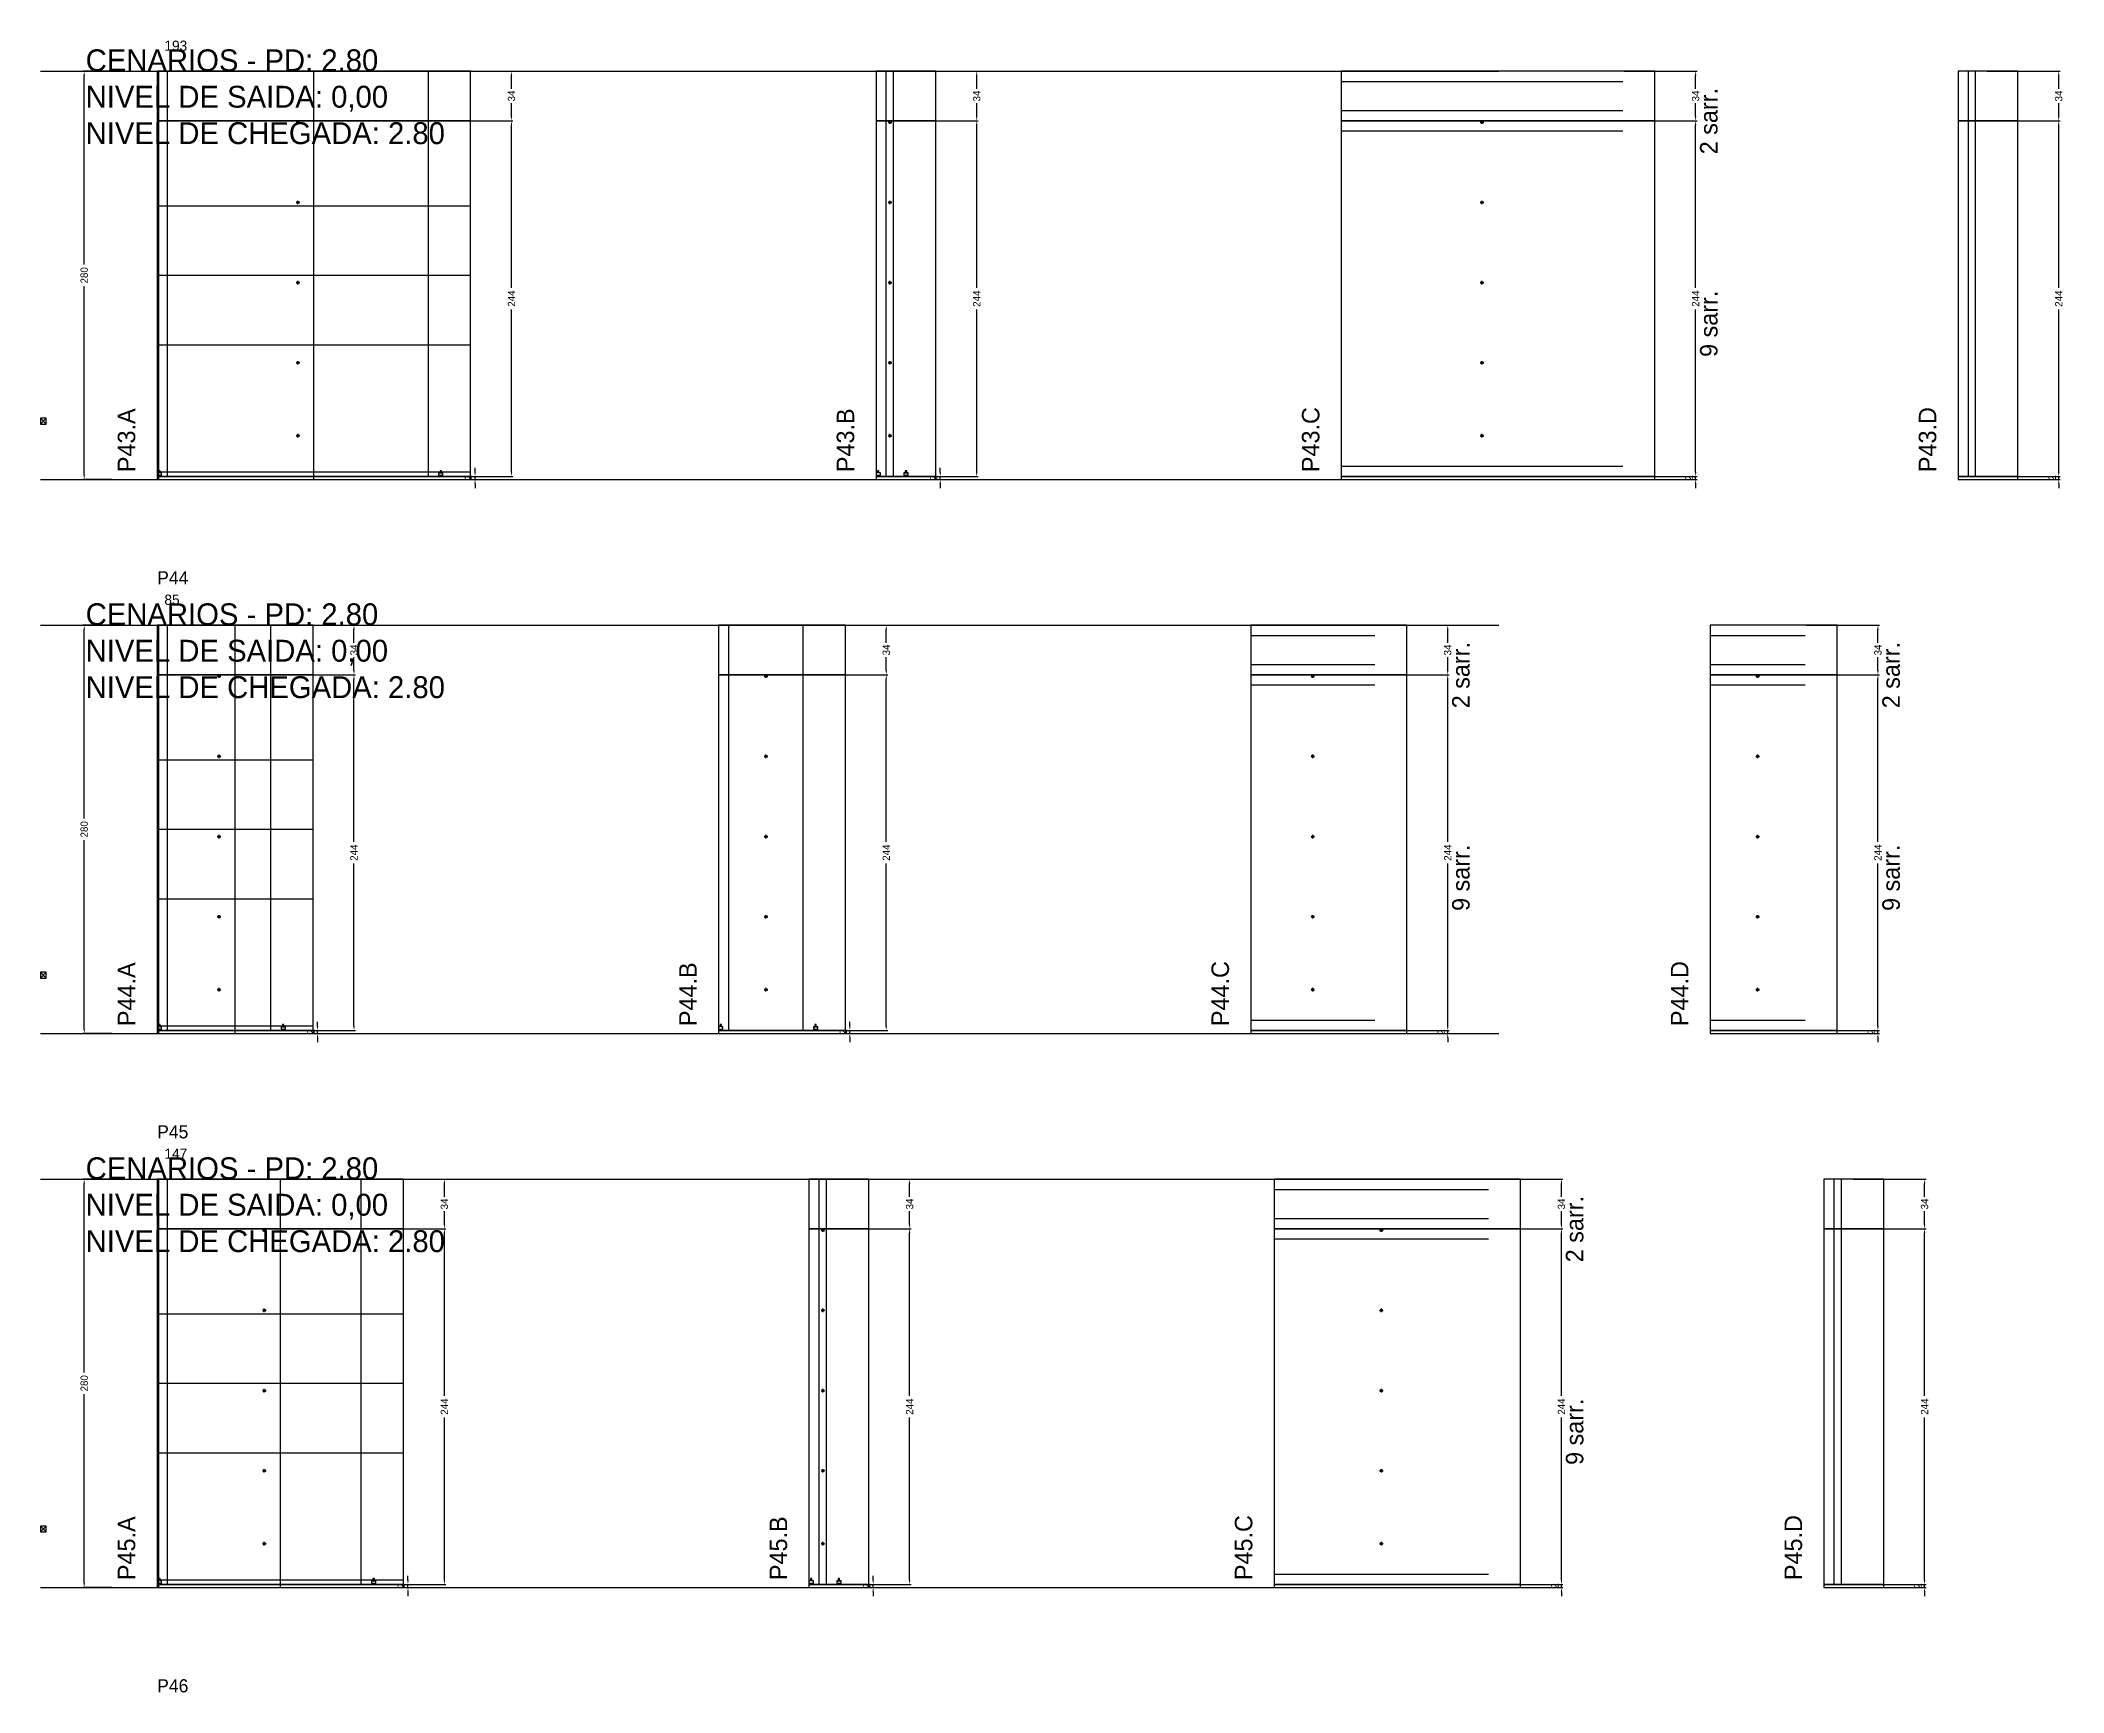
# Model space of a CAD drawing. Header units: centimetres. Extents: x -8500 to 4118, y -39526 to 295.
# Drawn here: x -7000 to -5613, y -17172 to -16039 of the extents above; entities that cross this region are included whole.
import ezdxf

# ---------------------------------------------------------------- set-up
doc = ezdxf.new("R2010")
doc.units = ezdxf.units.CM
doc.linetypes.add('DASHED', pattern=[2, -2])
for name, color, linetype in [('CHAPA', 140, 'Continuous'), ('COTA', 241, 'Continuous'), ('COTAS FURACAO', 16, 'Continuous'), ('Madeira', 30, 'Continuous'), ('MEIO_PONT', 160, 'Continuous'), ('NOMENCLATURA', 7, 'Continuous'), ('Nível', 160, 'Continuous'), ('Painéis', 200, 'Continuous'), ('Perfil Metálico', 150, 'Continuous'), ('SARR_2.2x7', 40, 'Continuous'), ('SARRAFO DE PRESSAO', 200, 'Continuous'), ('texto', 7, 'Continuous'), ('TEXTO_GERAL', 7, 'Continuous')]:
    doc.layers.add(name, color=color, linetype=linetype)
doc.dimstyles.new('PAINEL-NOVA', dxfattribs={"dimtxt": 5, "dimasz": 3, "dimexe": 1, "dimexo": 1, "dimgap": 1, "dimtad": 1, "dimcen": 2.5, "dimazin": 3, "dimtfac": 1, "dimtmove": 0, "dimatfit": 3})

# ---------------------------------------------------------------- blocks, each defined once
blk = doc.blocks.new('_CLOSEDFILLED')
at = {"color": 0, "linetype": 'BYBLOCK'}
blk.add_solid([(-1, 0.16), (0, 0), (-1, -0.16)], dxfattribs=at)
blk = doc.blocks.new('*D1093')
for p, q in [((-6951, -16060), (-6971, -16060)), ((-6970, -16192.5), (-6970, -16063)), ((-6970, -16337), (-6970, -16207.5)), ((-6951, -16340), (-6971, -16340))]:
    blk.add_line(p, q)
at = {"layer": 'Defpoints'}
for p in [(-6950, -16060), (-6970, -16340), (-6950, -16340)]:
    blk.add_point(p, dxfattribs=at)
at = {"layer": 'COTA', "xscale": 3, "yscale": 3}
for p, rotation in [((-6970, -16060), 90), ((-6970, -16340), 270)]:
    blk.add_blockref('_CLOSEDFILLED', p, dxfattribs=dict(at, rotation=rotation))
at = {"layer": 'COTA', "insert": (-6970, -16200), "char_height": 5, "attachment_point": 5, "rotation": 90}
blk.add_mtext('280', dxfattribs=at)
blk = doc.blocks.new('MULDURA')
at = {"layer": 'Paineis'}
for p, q in [((0, 0), (4, 4)), ((4, 0), (0, 4))]:
    blk.add_line(p, q, dxfattribs=at)
blk.add_lwpolyline([(0, 0), (4, 0), (4, 4), (0, 4)], close=True, dxfattribs=at)
blk = doc.blocks.new('*D1095')
for p, q in [((-6726, -16094), (-6676, -16094)), ((-6677, -16208.5), (-6677, -16097)), ((-6677, -16335), (-6677, -16223.5)), ((-6726, -16338), (-6676, -16338))]:
    blk.add_line(p, q)
at = {"layer": 'Defpoints'}
for p in [(-6727, -16094), (-6727, -16338), (-6677, -16338)]:
    blk.add_point(p, dxfattribs=at)
at = {"layer": 'COTA', "xscale": 3, "yscale": 3}
for p, rotation in [((-6677, -16094), 90), ((-6677, -16338), 270)]:
    blk.add_blockref('_CLOSEDFILLED', p, dxfattribs=dict(at, rotation=rotation))
at = {"layer": 'COTA', "insert": (-6677, -16216), "char_height": 5, "attachment_point": 5, "rotation": 90}
blk.add_mtext('244', dxfattribs=at)
blk = doc.blocks.new('*D1096')
for p, q in [((-6726, -16060), (-6676, -16060)), ((-6677, -16072), (-6677, -16063)), ((-6677, -16091), (-6677, -16082)), ((-6726, -16094), (-6676, -16094))]:
    blk.add_line(p, q)
at = {"layer": 'Defpoints'}
for p in [(-6727, -16060), (-6727, -16094), (-6677, -16094)]:
    blk.add_point(p, dxfattribs=at)
at = {"layer": 'COTA', "xscale": 3, "yscale": 3}
for p, rotation in [((-6677, -16060), 90), ((-6677, -16094), 270)]:
    blk.add_blockref('_CLOSEDFILLED', p, dxfattribs=dict(at, rotation=rotation))
at = {"layer": 'COTA', "insert": (-6677, -16077), "char_height": 5, "attachment_point": 5, "rotation": 90}
blk.add_mtext('34', dxfattribs=at)
blk = doc.blocks.new('SLIPTEE')
at = {"layer": 'Paineis'}
blk.add_lwpolyline([(0, 0), (3, 0), (3, 1.5), (2, 1.5), (2, 3), (1, 3), (1, 1.5), (0, 1.5)], close=True, dxfattribs=at)
blk = doc.blocks.new('SLIPTDD')
at = {"layer": 'Paineis'}
blk.add_line((0, 1.5), (3, 1.5), dxfattribs=at)
blk.add_lwpolyline([(0, 0), (3, 0), (3, 1.5), (2, 1.5), (2, 3), (1, 3), (1, 1.5), (0, 1.5)], close=True, dxfattribs=at)
blk = doc.blocks.new('furacao')
at = {"layer": 'COTAS FURACAO'}
for p, q in [((-1.2, 0), (1.2, 0)), ((0, -1.2), (0, 1.2))]:
    blk.add_line(p, q, dxfattribs=at)
blk.add_circle((0, 0), 0.8, dxfattribs=at)
blk = doc.blocks.new('*D1098')
for p, q in [((-6407, -16094), (-6357, -16094)), ((-6358, -16208.5), (-6358, -16097)), ((-6358, -16335), (-6358, -16223.5)), ((-6407, -16338), (-6357, -16338))]:
    blk.add_line(p, q)
at = {"layer": 'Defpoints'}
for p in [(-6408, -16094), (-6408, -16338), (-6358, -16338)]:
    blk.add_point(p, dxfattribs=at)
at = {"layer": 'COTA', "xscale": 3, "yscale": 3}
for p, rotation in [((-6358, -16094), 90), ((-6358, -16338), 270)]:
    blk.add_blockref('_CLOSEDFILLED', p, dxfattribs=dict(at, rotation=rotation))
at = {"layer": 'COTA', "insert": (-6358, -16216), "char_height": 5, "attachment_point": 5, "rotation": 90}
blk.add_mtext('244', dxfattribs=at)
blk = doc.blocks.new('*D1099')
for p, q in [((-6407, -16060), (-6357, -16060)), ((-6358, -16072), (-6358, -16063)), ((-6358, -16091), (-6358, -16082)), ((-6407, -16094), (-6357, -16094))]:
    blk.add_line(p, q)
at = {"layer": 'Defpoints'}
for p in [(-6408, -16060), (-6408, -16094), (-6358, -16094)]:
    blk.add_point(p, dxfattribs=at)
at = {"layer": 'COTA', "xscale": 3, "yscale": 3}
for p, rotation in [((-6358, -16060), 90), ((-6358, -16094), 270)]:
    blk.add_blockref('_CLOSEDFILLED', p, dxfattribs=dict(at, rotation=rotation))
at = {"layer": 'COTA', "insert": (-6358, -16077), "char_height": 5, "attachment_point": 5, "rotation": 90}
blk.add_mtext('34', dxfattribs=at)
blk = doc.blocks.new('*D1101')
for p, q in [((-5914, -16094), (-5864, -16094)), ((-5865, -16208.5), (-5865, -16097)), ((-5865, -16335), (-5865, -16223.5)), ((-5914, -16338), (-5864, -16338))]:
    blk.add_line(p, q)
at = {"layer": 'Defpoints'}
for p in [(-5915, -16094), (-5915, -16338), (-5865, -16338)]:
    blk.add_point(p, dxfattribs=at)
at = {"layer": 'COTA', "xscale": 3, "yscale": 3}
for p, rotation in [((-5865, -16094), 90), ((-5865, -16338), 270)]:
    blk.add_blockref('_CLOSEDFILLED', p, dxfattribs=dict(at, rotation=rotation))
at = {"layer": 'COTA', "insert": (-5865, -16216), "char_height": 5, "attachment_point": 5, "rotation": 90}
blk.add_mtext('244', dxfattribs=at)
blk = doc.blocks.new('*D1102')
for p, q in [((-5914, -16060), (-5864, -16060)), ((-5865, -16072), (-5865, -16063)), ((-5865, -16091), (-5865, -16082)), ((-5914, -16094), (-5864, -16094))]:
    blk.add_line(p, q)
at = {"layer": 'Defpoints'}
for p in [(-5915, -16060), (-5915, -16094), (-5865, -16094)]:
    blk.add_point(p, dxfattribs=at)
at = {"layer": 'COTA', "xscale": 3, "yscale": 3}
for p, rotation in [((-5865, -16060), 90), ((-5865, -16094), 270)]:
    blk.add_blockref('_CLOSEDFILLED', p, dxfattribs=dict(at, rotation=rotation))
at = {"layer": 'COTA', "insert": (-5865, -16077), "char_height": 5, "attachment_point": 5, "rotation": 90}
blk.add_mtext('34', dxfattribs=at)
blk = doc.blocks.new('*D1104')
for p, q in [((-5665, -16094), (-5615, -16094)), ((-5616, -16208.5), (-5616, -16097)), ((-5616, -16335), (-5616, -16223.5)), ((-5665, -16338), (-5615, -16338))]:
    blk.add_line(p, q)
at = {"layer": 'Defpoints'}
for p in [(-5666, -16094), (-5666, -16338), (-5616, -16338)]:
    blk.add_point(p, dxfattribs=at)
at = {"layer": 'COTA', "xscale": 3, "yscale": 3}
for p, rotation in [((-5616, -16094), 90), ((-5616, -16338), 270)]:
    blk.add_blockref('_CLOSEDFILLED', p, dxfattribs=dict(at, rotation=rotation))
at = {"layer": 'COTA', "insert": (-5616, -16216), "char_height": 5, "attachment_point": 5, "rotation": 90}
blk.add_mtext('244', dxfattribs=at)
blk = doc.blocks.new('*D1105')
for p, q in [((-5665, -16060), (-5615, -16060)), ((-5616, -16072), (-5616, -16063)), ((-5616, -16091), (-5616, -16082)), ((-5665, -16094), (-5615, -16094))]:
    blk.add_line(p, q)
at = {"layer": 'Defpoints'}
for p in [(-5666, -16060), (-5666, -16094), (-5616, -16094)]:
    blk.add_point(p, dxfattribs=at)
at = {"layer": 'COTA', "xscale": 3, "yscale": 3}
for p, rotation in [((-5616, -16060), 90), ((-5616, -16094), 270)]:
    blk.add_blockref('_CLOSEDFILLED', p, dxfattribs=dict(at, rotation=rotation))
at = {"layer": 'COTA', "insert": (-5616, -16077), "char_height": 5, "attachment_point": 5, "rotation": 90}
blk.add_mtext('34', dxfattribs=at)
blk = doc.blocks.new('*D1119')
for p, q in [((-6951, -16440), (-6971, -16440)), ((-6970, -16572.5), (-6970, -16443)), ((-6970, -16717), (-6970, -16587.5)), ((-6951, -16720), (-6971, -16720))]:
    blk.add_line(p, q)
at = {"layer": 'Defpoints'}
for p in [(-6950, -16440), (-6970, -16720), (-6950, -16720)]:
    blk.add_point(p, dxfattribs=at)
at = {"layer": 'COTA', "xscale": 3, "yscale": 3}
for p, rotation in [((-6970, -16440), 90), ((-6970, -16720), 270)]:
    blk.add_blockref('_CLOSEDFILLED', p, dxfattribs=dict(at, rotation=rotation))
at = {"layer": 'COTA', "insert": (-6970, -16580), "char_height": 5, "attachment_point": 5, "rotation": 90}
blk.add_mtext('280', dxfattribs=at)
blk = doc.blocks.new('*D1121')
for p, q in [((-6834, -16474), (-6784, -16474)), ((-6785, -16588.5), (-6785, -16477)), ((-6785, -16715), (-6785, -16603.5)), ((-6834, -16718), (-6784, -16718))]:
    blk.add_line(p, q)
at = {"layer": 'Defpoints'}
for p in [(-6835, -16474), (-6835, -16718), (-6785, -16718)]:
    blk.add_point(p, dxfattribs=at)
at = {"layer": 'COTA', "xscale": 3, "yscale": 3}
for p, rotation in [((-6785, -16474), 90), ((-6785, -16718), 270)]:
    blk.add_blockref('_CLOSEDFILLED', p, dxfattribs=dict(at, rotation=rotation))
at = {"layer": 'COTA', "insert": (-6785, -16596), "char_height": 5, "attachment_point": 5, "rotation": 90}
blk.add_mtext('244', dxfattribs=at)
blk = doc.blocks.new('*D1122')
for p, q in [((-6834, -16440), (-6784, -16440)), ((-6785, -16452), (-6785, -16443)), ((-6785, -16471), (-6785, -16462)), ((-6834, -16474), (-6784, -16474))]:
    blk.add_line(p, q)
at = {"layer": 'Defpoints'}
for p in [(-6835, -16440), (-6835, -16474), (-6785, -16474)]:
    blk.add_point(p, dxfattribs=at)
at = {"layer": 'COTA', "xscale": 3, "yscale": 3}
for p, rotation in [((-6785, -16440), 90), ((-6785, -16474), 270)]:
    blk.add_blockref('_CLOSEDFILLED', p, dxfattribs=dict(at, rotation=rotation))
at = {"layer": 'COTA', "insert": (-6785, -16457), "char_height": 5, "attachment_point": 5, "rotation": 90}
blk.add_mtext('34', dxfattribs=at)
blk = doc.blocks.new('*D1124')
for p, q in [((-6469, -16474), (-6419, -16474)), ((-6420, -16588.5), (-6420, -16477)), ((-6420, -16715), (-6420, -16603.5)), ((-6469, -16718), (-6419, -16718))]:
    blk.add_line(p, q)
at = {"layer": 'Defpoints'}
for p in [(-6470, -16474), (-6470, -16718), (-6420, -16718)]:
    blk.add_point(p, dxfattribs=at)
at = {"layer": 'COTA', "xscale": 3, "yscale": 3}
for p, rotation in [((-6420, -16474), 90), ((-6420, -16718), 270)]:
    blk.add_blockref('_CLOSEDFILLED', p, dxfattribs=dict(at, rotation=rotation))
at = {"layer": 'COTA', "insert": (-6420, -16596), "char_height": 5, "attachment_point": 5, "rotation": 90}
blk.add_mtext('244', dxfattribs=at)
blk = doc.blocks.new('*D1125')
for p, q in [((-6469, -16440), (-6419, -16440)), ((-6420, -16452), (-6420, -16443)), ((-6420, -16471), (-6420, -16462)), ((-6469, -16474), (-6419, -16474))]:
    blk.add_line(p, q)
at = {"layer": 'Defpoints'}
for p in [(-6470, -16440), (-6470, -16474), (-6420, -16474)]:
    blk.add_point(p, dxfattribs=at)
at = {"layer": 'COTA', "xscale": 3, "yscale": 3}
for p, rotation in [((-6420, -16440), 90), ((-6420, -16474), 270)]:
    blk.add_blockref('_CLOSEDFILLED', p, dxfattribs=dict(at, rotation=rotation))
at = {"layer": 'COTA', "insert": (-6420, -16457), "char_height": 5, "attachment_point": 5, "rotation": 90}
blk.add_mtext('34', dxfattribs=at)
blk = doc.blocks.new('*D1127')
for p, q in [((-6084, -16474), (-6034, -16474)), ((-6035, -16588.5), (-6035, -16477)), ((-6035, -16715), (-6035, -16603.5)), ((-6084, -16718), (-6034, -16718))]:
    blk.add_line(p, q)
at = {"layer": 'Defpoints'}
for p in [(-6085, -16474), (-6085, -16718), (-6035, -16718)]:
    blk.add_point(p, dxfattribs=at)
at = {"layer": 'COTA', "xscale": 3, "yscale": 3}
for p, rotation in [((-6035, -16474), 90), ((-6035, -16718), 270)]:
    blk.add_blockref('_CLOSEDFILLED', p, dxfattribs=dict(at, rotation=rotation))
at = {"layer": 'COTA', "insert": (-6035, -16596), "char_height": 5, "attachment_point": 5, "rotation": 90}
blk.add_mtext('244', dxfattribs=at)
blk = doc.blocks.new('*D1128')
for p, q in [((-6084, -16440), (-6034, -16440)), ((-6035, -16452), (-6035, -16443)), ((-6035, -16471), (-6035, -16462)), ((-6084, -16474), (-6034, -16474))]:
    blk.add_line(p, q)
at = {"layer": 'Defpoints'}
for p in [(-6085, -16440), (-6085, -16474), (-6035, -16474)]:
    blk.add_point(p, dxfattribs=at)
at = {"layer": 'COTA', "xscale": 3, "yscale": 3}
for p, rotation in [((-6035, -16440), 90), ((-6035, -16474), 270)]:
    blk.add_blockref('_CLOSEDFILLED', p, dxfattribs=dict(at, rotation=rotation))
at = {"layer": 'COTA', "insert": (-6035, -16457), "char_height": 5, "attachment_point": 5, "rotation": 90}
blk.add_mtext('34', dxfattribs=at)
blk = doc.blocks.new('*D1130')
for p, q in [((-5789, -16474), (-5739, -16474)), ((-5740, -16588.5), (-5740, -16477)), ((-5740, -16715), (-5740, -16603.5)), ((-5789, -16718), (-5739, -16718))]:
    blk.add_line(p, q)
at = {"layer": 'Defpoints'}
for p in [(-5790, -16474), (-5790, -16718), (-5740, -16718)]:
    blk.add_point(p, dxfattribs=at)
at = {"layer": 'COTA', "xscale": 3, "yscale": 3}
for p, rotation in [((-5740, -16474), 90), ((-5740, -16718), 270)]:
    blk.add_blockref('_CLOSEDFILLED', p, dxfattribs=dict(at, rotation=rotation))
at = {"layer": 'COTA', "insert": (-5740, -16596), "char_height": 5, "attachment_point": 5, "rotation": 90}
blk.add_mtext('244', dxfattribs=at)
blk = doc.blocks.new('*D1131')
for p, q in [((-5789, -16440), (-5739, -16440)), ((-5740, -16452), (-5740, -16443)), ((-5740, -16471), (-5740, -16462)), ((-5789, -16474), (-5739, -16474))]:
    blk.add_line(p, q)
at = {"layer": 'Defpoints'}
for p in [(-5790, -16440), (-5790, -16474), (-5740, -16474)]:
    blk.add_point(p, dxfattribs=at)
at = {"layer": 'COTA', "xscale": 3, "yscale": 3}
for p, rotation in [((-5740, -16440), 90), ((-5740, -16474), 270)]:
    blk.add_blockref('_CLOSEDFILLED', p, dxfattribs=dict(at, rotation=rotation))
at = {"layer": 'COTA', "insert": (-5740, -16457), "char_height": 5, "attachment_point": 5, "rotation": 90}
blk.add_mtext('34', dxfattribs=at)
blk = doc.blocks.new('*D1145')
for p, q in [((-6951, -16820), (-6971, -16820)), ((-6970, -16952.5), (-6970, -16823)), ((-6970, -17097), (-6970, -16967.5)), ((-6951, -17100), (-6971, -17100))]:
    blk.add_line(p, q)
at = {"layer": 'Defpoints'}
for p in [(-6950, -16820), (-6970, -17100), (-6950, -17100)]:
    blk.add_point(p, dxfattribs=at)
at = {"layer": 'COTA', "xscale": 3, "yscale": 3}
for p, rotation in [((-6970, -16820), 90), ((-6970, -17100), 270)]:
    blk.add_blockref('_CLOSEDFILLED', p, dxfattribs=dict(at, rotation=rotation))
at = {"layer": 'COTA', "insert": (-6970, -16960), "char_height": 5, "attachment_point": 5, "rotation": 90}
blk.add_mtext('280', dxfattribs=at)
blk = doc.blocks.new('*D1147')
for p, q in [((-6772, -16854), (-6722, -16854)), ((-6723, -16968.5), (-6723, -16857)), ((-6723, -17095), (-6723, -16983.5)), ((-6772, -17098), (-6722, -17098))]:
    blk.add_line(p, q)
at = {"layer": 'Defpoints'}
for p in [(-6773, -16854), (-6773, -17098), (-6723, -17098)]:
    blk.add_point(p, dxfattribs=at)
at = {"layer": 'COTA', "xscale": 3, "yscale": 3}
for p, rotation in [((-6723, -16854), 90), ((-6723, -17098), 270)]:
    blk.add_blockref('_CLOSEDFILLED', p, dxfattribs=dict(at, rotation=rotation))
at = {"layer": 'COTA', "insert": (-6723, -16976), "char_height": 5, "attachment_point": 5, "rotation": 90}
blk.add_mtext('244', dxfattribs=at)
blk = doc.blocks.new('*D1148')
for p, q in [((-6772, -16820), (-6722, -16820)), ((-6723, -16832), (-6723, -16823)), ((-6772, -16854), (-6722, -16854)), ((-6723, -16851), (-6723, -16842))]:
    blk.add_line(p, q)
at = {"layer": 'Defpoints'}
for p in [(-6773, -16820), (-6773, -16854), (-6723, -16854)]:
    blk.add_point(p, dxfattribs=at)
at = {"layer": 'COTA', "xscale": 3, "yscale": 3}
for p, rotation in [((-6723, -16820), 90), ((-6723, -16854), 270)]:
    blk.add_blockref('_CLOSEDFILLED', p, dxfattribs=dict(at, rotation=rotation))
at = {"layer": 'COTA', "insert": (-6723, -16837), "char_height": 5, "attachment_point": 5, "rotation": 90}
blk.add_mtext('34', dxfattribs=at)
blk = doc.blocks.new('*D1150')
for p, q in [((-6453, -16854), (-6403, -16854)), ((-6404, -16968.5), (-6404, -16857)), ((-6404, -17095), (-6404, -16983.5)), ((-6453, -17098), (-6403, -17098))]:
    blk.add_line(p, q)
at = {"layer": 'Defpoints'}
for p in [(-6454, -16854), (-6454, -17098), (-6404, -17098)]:
    blk.add_point(p, dxfattribs=at)
at = {"layer": 'COTA', "xscale": 3, "yscale": 3}
for p, rotation in [((-6404, -16854), 90), ((-6404, -17098), 270)]:
    blk.add_blockref('_CLOSEDFILLED', p, dxfattribs=dict(at, rotation=rotation))
at = {"layer": 'COTA', "insert": (-6404, -16976), "char_height": 5, "attachment_point": 5, "rotation": 90}
blk.add_mtext('244', dxfattribs=at)
blk = doc.blocks.new('*D1151')
for p, q in [((-6453, -16820), (-6403, -16820)), ((-6404, -16832), (-6404, -16823)), ((-6453, -16854), (-6403, -16854)), ((-6404, -16851), (-6404, -16842))]:
    blk.add_line(p, q)
at = {"layer": 'Defpoints'}
for p in [(-6454, -16820), (-6454, -16854), (-6404, -16854)]:
    blk.add_point(p, dxfattribs=at)
at = {"layer": 'COTA', "xscale": 3, "yscale": 3}
for p, rotation in [((-6404, -16820), 90), ((-6404, -16854), 270)]:
    blk.add_blockref('_CLOSEDFILLED', p, dxfattribs=dict(at, rotation=rotation))
at = {"layer": 'COTA', "insert": (-6404, -16837), "char_height": 5, "attachment_point": 5, "rotation": 90}
blk.add_mtext('34', dxfattribs=at)
blk = doc.blocks.new('*D1153')
for p, q in [((-6006, -16854), (-5956, -16854)), ((-5957, -16968.5), (-5957, -16857)), ((-5957, -17095), (-5957, -16983.5)), ((-6006, -17098), (-5956, -17098))]:
    blk.add_line(p, q)
at = {"layer": 'Defpoints'}
for p in [(-6007, -16854), (-6007, -17098), (-5957, -17098)]:
    blk.add_point(p, dxfattribs=at)
at = {"layer": 'COTA', "xscale": 3, "yscale": 3}
for p, rotation in [((-5957, -16854), 90), ((-5957, -17098), 270)]:
    blk.add_blockref('_CLOSEDFILLED', p, dxfattribs=dict(at, rotation=rotation))
at = {"layer": 'COTA', "insert": (-5957, -16976), "char_height": 5, "attachment_point": 5, "rotation": 90}
blk.add_mtext('244', dxfattribs=at)
blk = doc.blocks.new('*D1154')
for p, q in [((-6006, -16820), (-5956, -16820)), ((-5957, -16832), (-5957, -16823)), ((-6006, -16854), (-5956, -16854)), ((-5957, -16851), (-5957, -16842))]:
    blk.add_line(p, q)
at = {"layer": 'Defpoints'}
for p in [(-6007, -16820), (-6007, -16854), (-5957, -16854)]:
    blk.add_point(p, dxfattribs=at)
at = {"layer": 'COTA', "xscale": 3, "yscale": 3}
for p, rotation in [((-5957, -16820), 90), ((-5957, -16854), 270)]:
    blk.add_blockref('_CLOSEDFILLED', p, dxfattribs=dict(at, rotation=rotation))
at = {"layer": 'COTA', "insert": (-5957, -16837), "char_height": 5, "attachment_point": 5, "rotation": 90}
blk.add_mtext('34', dxfattribs=at)
blk = doc.blocks.new('*D1156')
for p, q in [((-5757, -16854), (-5707, -16854)), ((-5708, -16968.5), (-5708, -16857)), ((-5708, -17095), (-5708, -16983.5)), ((-5757, -17098), (-5707, -17098))]:
    blk.add_line(p, q)
at = {"layer": 'Defpoints'}
for p in [(-5758, -16854), (-5758, -17098), (-5708, -17098)]:
    blk.add_point(p, dxfattribs=at)
at = {"layer": 'COTA', "xscale": 3, "yscale": 3}
for p, rotation in [((-5708, -16854), 90), ((-5708, -17098), 270)]:
    blk.add_blockref('_CLOSEDFILLED', p, dxfattribs=dict(at, rotation=rotation))
at = {"layer": 'COTA', "insert": (-5708, -16976), "char_height": 5, "attachment_point": 5, "rotation": 90}
blk.add_mtext('244', dxfattribs=at)
blk = doc.blocks.new('*D1157')
for p, q in [((-5757, -16820), (-5707, -16820)), ((-5708, -16832), (-5708, -16823)), ((-5757, -16854), (-5707, -16854)), ((-5708, -16851), (-5708, -16842))]:
    blk.add_line(p, q)
at = {"layer": 'Defpoints'}
for p in [(-5758, -16820), (-5758, -16854), (-5708, -16854)]:
    blk.add_point(p, dxfattribs=at)
at = {"layer": 'COTA', "xscale": 3, "yscale": 3}
for p, rotation in [((-5708, -16820), 90), ((-5708, -16854), 270)]:
    blk.add_blockref('_CLOSEDFILLED', p, dxfattribs=dict(at, rotation=rotation))
at = {"layer": 'COTA', "insert": (-5708, -16837), "char_height": 5, "attachment_point": 5, "rotation": 90}
blk.add_mtext('34', dxfattribs=at)

msp = doc.modelspace()

# ---------------------------------------------------------------- linework, layer by layer
at = {"layer": 'CHAPA'}
for points in [[(-6920, -16340), (-6918.8, -16340), (-6918.8, -16060), (-6920, -16060)], [(-6920, -16720), (-6918.8, -16720), (-6918.8, -16440), (-6920, -16440)], [(-6920, -17100), (-6918.8, -17100), (-6918.8, -16820), (-6920, -16820)]]:
    msp.add_lwpolyline(points, close=True, dxfattribs=at)
at = {"layer": 'Madeira'}
for points in [[(-6920, -16152.4), (-6705, -16152.4)], [(-6920, -16247.6), (-6705, -16247.6)], [(-6920, -16532.4), (-6813, -16532.4)], [(-6920, -16627.6), (-6813, -16627.6)], [(-6920, -16912.4), (-6751, -16912.4)], [(-6920, -17007.6), (-6751, -17007.6)]]:
    msp.add_lwpolyline(points, dxfattribs=at)
at = {"layer": 'MEIO_PONT'}
for points in [[(-6920, -16200), (-6705, -16200)], [(-6920, -16580), (-6813, -16580)], [(-6920, -16960), (-6751, -16960)]]:
    msp.add_lwpolyline(points, dxfattribs=at)
at = {"layer": 'Nível', "linetype": 'DASHED'}
for points in [[(-7000, -16060), (-6000, -16060)], [(-7000, -16340), (-6000, -16340)], [(-7000, -16440), (-6000, -16440)], [(-7000, -16720), (-6000, -16720)], [(-7000, -16820), (-6000, -16820)], [(-7000, -17100), (-6000, -17100)]]:
    msp.add_lwpolyline(points, dxfattribs=at)
at = {"layer": 'Painéis'}
for points in [[(-6920, -16094), (-6705, -16094), (-6705, -16060), (-6920, -16060)], [(-6920, -16340), (-6705, -16340), (-6705, -16060), (-6920, -16060)], [(-6427, -16094), (-6386, -16094), (-6386, -16060), (-6427, -16060)], [(-6108, -16094), (-5893, -16094), (-5893, -16060), (-6108, -16060)], [(-5685, -16094), (-5644, -16094), (-5644, -16060), (-5685, -16060)], [(-6920, -16338), (-6705, -16338), (-6705, -16094), (-6920, -16094)], [(-6427, -16338), (-6386, -16338), (-6386, -16094), (-6427, -16094)], [(-6108, -16338), (-5893, -16338), (-5893, -16094), (-6108, -16094)], [(-5685, -16338), (-5644, -16338), (-5644, -16094), (-5685, -16094)], [(-6920, -16340), (-6705, -16340), (-6705, -16338), (-6920, -16338)], [(-6427, -16340), (-6386, -16340), (-6386, -16338), (-6427, -16338)], [(-6108, -16340), (-5893, -16340), (-5893, -16338), (-6108, -16338)], [(-5685, -16340), (-5644, -16340), (-5644, -16338), (-5685, -16338)], [(-6920, -16474), (-6813, -16474), (-6813, -16440), (-6920, -16440)], [(-6920, -16720), (-6813, -16720), (-6813, -16440), (-6920, -16440)], [(-6535, -16474), (-6448, -16474), (-6448, -16440), (-6535, -16440)], [(-6170, -16474), (-6063, -16474), (-6063, -16440), (-6170, -16440)], [(-5855, -16474), (-5768, -16474), (-5768, -16440), (-5855, -16440)], [(-6920, -16718), (-6813, -16718), (-6813, -16474), (-6920, -16474)], [(-6535, -16718), (-6448, -16718), (-6448, -16474), (-6535, -16474)], [(-6170, -16718), (-6063, -16718), (-6063, -16474), (-6170, -16474)], [(-5855, -16718), (-5768, -16718), (-5768, -16474), (-5855, -16474)], [(-6920, -16720), (-6813, -16720), (-6813, -16718), (-6920, -16718)], [(-6535, -16720), (-6448, -16720), (-6448, -16718), (-6535, -16718)], [(-6170, -16720), (-6063, -16720), (-6063, -16718), (-6170, -16718)], [(-5855, -16720), (-5768, -16720), (-5768, -16718), (-5855, -16718)], [(-6920, -16854), (-6751, -16854), (-6751, -16820), (-6920, -16820)], [(-6920, -17100), (-6751, -17100), (-6751, -16820), (-6920, -16820)], [(-6473, -16854), (-6432, -16854), (-6432, -16820), (-6473, -16820)], [(-6154, -16854), (-5985, -16854), (-5985, -16820), (-6154, -16820)], [(-5777, -16854), (-5736, -16854), (-5736, -16820), (-5777, -16820)], [(-6920, -17098), (-6751, -17098), (-6751, -16854), (-6920, -16854)], [(-6473, -17098), (-6432, -17098), (-6432, -16854), (-6473, -16854)], [(-6154, -17098), (-5985, -17098), (-5985, -16854), (-6154, -16854)], [(-5777, -17098), (-5736, -17098), (-5736, -16854), (-5777, -16854)], [(-6920, -17100), (-6751, -17100), (-6751, -17098), (-6920, -17098)], [(-6473, -17100), (-6432, -17100), (-6432, -17098), (-6473, -17098)], [(-6154, -17100), (-5985, -17100), (-5985, -17098), (-6154, -17098)], [(-5777, -17100), (-5736, -17100), (-5736, -17098), (-5777, -17098)]]:
    msp.add_lwpolyline(points, close=True, dxfattribs=at)
at = {"layer": 'Perfil Metálico'}
for p, q in [((-6812.5, -16340), (-6812.5, -16060)), ((-6866.5, -16720), (-6866.5, -16440)), ((-6835.5, -17100), (-6835.5, -16820))]:
    msp.add_line(p, q, dxfattribs=at)
at = {"layer": 'SARR_2.2x7'}
for points in [[(-6913, -16094), (-6913, -16060)], [(-6734, -16094), (-6734, -16060)], [(-6420, -16094), (-6420, -16060)], [(-6415, -16094), (-6415, -16060)], [(-5678, -16094), (-5678, -16060)], [(-5673, -16094), (-5673, -16060)], [(-6108, -16067), (-5915, -16067)], [(-6108, -16087), (-5915, -16087)], [(-6108, -16101), (-5915, -16101)], [(-6108, -16331), (-5915, -16331)], [(-6913, -16474), (-6913, -16440)], [(-6842, -16474), (-6842, -16440)], [(-6528, -16474), (-6528, -16440)], [(-6477, -16474), (-6477, -16440)], [(-6170, -16447), (-6085, -16447)], [(-5855, -16447), (-5790, -16447)], [(-6170, -16467), (-6085, -16467)], [(-5855, -16467), (-5790, -16467)], [(-6170, -16481), (-6085, -16481)], [(-5855, -16481), (-5790, -16481)], [(-6170, -16711), (-6085, -16711)], [(-5855, -16711), (-5790, -16711)], [(-6913, -16854), (-6913, -16820)], [(-6780, -16854), (-6780, -16820)], [(-6466, -16854), (-6466, -16820)], [(-6461, -16854), (-6461, -16820)], [(-6154, -16827), (-6007, -16827)], [(-5770, -16854), (-5770, -16820)], [(-5765, -16854), (-5765, -16820)], [(-6154, -16847), (-6007, -16847)], [(-6154, -16861), (-6007, -16861)], [(-6154, -17091), (-6007, -17091)]]:
    msp.add_lwpolyline(points, dxfattribs=at)
at = {"layer": 'SARR_2.2x7', "linetype": 'DASHED'}
for points in [[(-6913, -16338), (-6913, -16094)], [(-6734, -16338), (-6734, -16094)], [(-6420, -16338), (-6420, -16094)], [(-6415, -16338), (-6415, -16094)], [(-5678, -16338), (-5678, -16094)], [(-5673, -16338), (-5673, -16094)], [(-6913, -16718), (-6913, -16474)], [(-6842, -16718), (-6842, -16474)], [(-6528, -16718), (-6528, -16474)], [(-6477, -16718), (-6477, -16474)], [(-6913, -17098), (-6913, -16854)], [(-6780, -17098), (-6780, -16854)], [(-6466, -17098), (-6466, -16854)], [(-6461, -17098), (-6461, -16854)], [(-5770, -17098), (-5770, -16854)], [(-5765, -17098), (-5765, -16854)]]:
    msp.add_lwpolyline(points, dxfattribs=at)
at = {"layer": 'SARRAFO DE PRESSAO'}
for points in [[(-6920, -16340), (-6705, -16340), (-6705, -16335), (-6920, -16335)], [(-6920, -16720), (-6813, -16720), (-6813, -16715), (-6920, -16715)], [(-6920, -17100), (-6751, -17100), (-6751, -17095), (-6920, -17095)]]:
    msp.add_lwpolyline(points, close=True, dxfattribs=at)

# ---------------------------------------------------------------- block references
at = {"layer": 'COTA'}
for name, p in [('furacao', (-6823.5, -16095)), ('furacao', (-6417.5, -16095)), ('furacao', (-6011.5, -16095)), ('furacao', (-6823.5, -16150)), ('furacao', (-6417.5, -16150)), ('furacao', (-6011.5, -16150)), ('furacao', (-6823.5, -16205)), ('furacao', (-6417.5, -16205)), ('furacao', (-6011.5, -16205)), ('furacao', (-6823.5, -16260)), ('furacao', (-6417.5, -16260)), ('furacao', (-6011.5, -16260)), ('MULDURA', (-7000, -16302)), ('furacao', (-6823.5, -16310)), ('furacao', (-6417.5, -16310)), ('furacao', (-6011.5, -16310)), ('SLIPTEE', (-6920, -16337)), ('SLIPTDD', (-6727, -16337)), ('SLIPTEE', (-6427, -16337)), ('SLIPTDD', (-6408, -16337)), ('furacao', (-6877.5, -16475)), ('furacao', (-6502.5, -16475)), ('furacao', (-6127.5, -16475)), ('furacao', (-5822.5, -16475)), ('furacao', (-6877.5, -16530)), ('furacao', (-6502.5, -16530)), ('furacao', (-6127.5, -16530)), ('furacao', (-5822.5, -16530)), ('furacao', (-6877.5, -16585)), ('furacao', (-6502.5, -16585)), ('furacao', (-6127.5, -16585)), ('furacao', (-5822.5, -16585)), ('furacao', (-6877.5, -16640)), ('furacao', (-6502.5, -16640)), ('furacao', (-6127.5, -16640)), ('furacao', (-5822.5, -16640)), ('MULDURA', (-7000, -16682)), ('furacao', (-6877.5, -16690)), ('furacao', (-6502.5, -16690)), ('furacao', (-6127.5, -16690)), ('furacao', (-5822.5, -16690)), ('SLIPTEE', (-6920, -16717)), ('SLIPTDD', (-6835, -16717)), ('SLIPTEE', (-6535, -16717)), ('SLIPTDD', (-6470, -16717)), ('furacao', (-6846.5, -16855)), ('furacao', (-6463.5, -16855)), ('furacao', (-6080.5, -16855)), ('furacao', (-6846.5, -16910)), ('furacao', (-6463.5, -16910)), ('furacao', (-6080.5, -16910)), ('furacao', (-6846.5, -16965)), ('furacao', (-6463.5, -16965)), ('furacao', (-6080.5, -16965)), ('furacao', (-6846.5, -17020)), ('furacao', (-6463.5, -17020)), ('furacao', (-6080.5, -17020)), ('MULDURA', (-7000, -17062)), ('furacao', (-6846.5, -17070)), ('furacao', (-6463.5, -17070)), ('furacao', (-6080.5, -17070)), ('SLIPTEE', (-6920, -17097)), ('SLIPTDD', (-6773, -17097)), ('SLIPTEE', (-6473, -17097)), ('SLIPTDD', (-6454, -17097))]:
    msp.add_blockref(name, p, dxfattribs=at)

# ---------------------------------------------------------------- texts
at = {"layer": 'NOMENCLATURA'}
for s, p in [('CENARIOS - PD: 2.80', (-6969, -16060)), ('NIVEL DE SAIDA: 0,00', (-6969, -16085)), ('NIVEL DE CHEGADA: 2.80', (-6969, -16110)), ('CENARIOS - PD: 2.80', (-6969, -16440)), ('NIVEL DE SAIDA: 0,00', (-6969, -16465)), ('NIVEL DE CHEGADA: 2.80', (-6969, -16490)), ('CENARIOS - PD: 2.80', (-6969, -16820)), ('NIVEL DE SAIDA: 0,00', (-6969, -16845)), ('NIVEL DE CHEGADA: 2.80', (-6969, -16870))]:
    msp.add_text(s, height=15, dxfattribs=at).set_placement(p)
for s, p in [('2 sarr.', (-5850, -16117)), ('9 sarr.', (-5850, -16256)), ('P43.A', (-6935, -16335)), ('P43.B', (-6442, -16335)), ('P43.C', (-6123, -16335)), ('P43.D', (-5700, -16335)), ('2 sarr.', (-6020, -16497)), ('2 sarr.', (-5725, -16497)), ('9 sarr.', (-6020, -16636)), ('9 sarr.', (-5725, -16636)), ('P44.A', (-6935, -16715)), ('P44.B', (-6550, -16715)), ('P44.C', (-6185, -16715)), ('P44.D', (-5870, -16715)), ('2 sarr.', (-5942, -16877)), ('9 sarr.', (-5942, -17016)), ('P45.A', (-6935, -17095)), ('P45.B', (-6488, -17095)), ('P45.C', (-6169, -17095)), ('P45.D', (-5792, -17095))]:
    msp.add_text(s, height=12, rotation=90, dxfattribs=at).set_placement(p)
at = {"layer": 'texto'}
for s, p in [('193', (-6915, -16046)), ('85', (-6915, -16426)), ('147', (-6915, -16806))]:
    msp.add_text(s, height=7, dxfattribs=at).set_placement(p)
at = {"layer": 'TEXTO_GERAL'}
for s, p in [('P44', (-6920, -16412)), ('P45', (-6920, -16792)), ('P46', (-6920, -17172))]:
    msp.add_text(s, height=9, dxfattribs=at).set_placement(p)

# ---------------------------------------------------------------- dimensions: what is measured, and where the dimension line sits
at = {"layer": 'COTA'}
for base, p1, p2, picture, middle in [((-6970, -16340), (-6950, -16340), (-6950, -16060), '*D1093', (-6970, -16200)), ((-6677, -16094), (-6727, -16094), (-6727, -16060), '*D1096', (-6677, -16077)), ((-6358, -16094), (-6408, -16094), (-6408, -16060), '*D1099', (-6358, -16077)), ((-5865, -16094), (-5915, -16094), (-5915, -16060), '*D1102', (-5865, -16077)), ((-5616, -16094), (-5666, -16094), (-5666, -16060), '*D1105', (-5616, -16077)), ((-6677, -16338), (-6727, -16338), (-6727, -16094), '*D1095', (-6677, -16216)), ((-6358, -16338), (-6408, -16338), (-6408, -16094), '*D1098', (-6358, -16216)), ((-5865, -16338), (-5915, -16338), (-5915, -16094), '*D1101', (-5865, -16216)), ((-5616, -16338), (-5666, -16338), (-5666, -16094), '*D1104', (-5616, -16216)), ((-6970, -16720), (-6950, -16720), (-6950, -16440), '*D1119', (-6970, -16580)), ((-6785, -16474), (-6835, -16474), (-6835, -16440), '*D1122', (-6785, -16457)), ((-6420, -16474), (-6470, -16474), (-6470, -16440), '*D1125', (-6420, -16457)), ((-6035, -16474), (-6085, -16474), (-6085, -16440), '*D1128', (-6035, -16457)), ((-5740, -16474), (-5790, -16474), (-5790, -16440), '*D1131', (-5740, -16457)), ((-6785, -16718), (-6835, -16718), (-6835, -16474), '*D1121', (-6785, -16596)), ((-6420, -16718), (-6470, -16718), (-6470, -16474), '*D1124', (-6420, -16596)), ((-6035, -16718), (-6085, -16718), (-6085, -16474), '*D1127', (-6035, -16596)), ((-5740, -16718), (-5790, -16718), (-5790, -16474), '*D1130', (-5740, -16596)), ((-6970, -17100), (-6950, -17100), (-6950, -16820), '*D1145', (-6970, -16960)), ((-6723, -16854), (-6773, -16854), (-6773, -16820), '*D1148', (-6723, -16837)), ((-6404, -16854), (-6454, -16854), (-6454, -16820), '*D1151', (-6404, -16837)), ((-5957, -16854), (-6007, -16854), (-6007, -16820), '*D1154', (-5957, -16837)), ((-5708, -16854), (-5758, -16854), (-5758, -16820), '*D1157', (-5708, -16837)), ((-6723, -17098), (-6773, -17098), (-6773, -16854), '*D1147', (-6723, -16976)), ((-6404, -17098), (-6454, -17098), (-6454, -16854), '*D1150', (-6404, -16976)), ((-5957, -17098), (-6007, -17098), (-6007, -16854), '*D1153', (-5957, -16976)), ((-5708, -17098), (-5758, -17098), (-5758, -16854), '*D1156', (-5708, -16976))]:
    dim = msp.add_linear_dim(base=base, p1=p1, p2=p2, angle=90, dimstyle='PAINEL-NOVA', dxfattribs=at)
    dim.commit()
    dim.dimension.update_dxf_attribs({"geometry": picture, "text_midpoint": middle})
for base, p1, p2 in [((-6702, -16340), (-6727, -16340), (-6727, -16338)), ((-6383, -16340), (-6408, -16340), (-6408, -16338)), ((-5865, -16340), (-5915, -16340), (-5915, -16338)), ((-5616, -16340), (-5666, -16340), (-5666, -16338)), ((-6810, -16720), (-6835, -16720), (-6835, -16718)), ((-6445, -16720), (-6470, -16720), (-6470, -16718)), ((-6035, -16720), (-6085, -16720), (-6085, -16718)), ((-5740, -16720), (-5790, -16720), (-5790, -16718)), ((-6748, -17100), (-6773, -17100), (-6773, -17098)), ((-6429, -17100), (-6454, -17100), (-6454, -17098)), ((-5957, -17100), (-6007, -17100), (-6007, -17098)), ((-5708, -17100), (-5758, -17100), (-5758, -17098))]:
    msp.add_linear_dim(base=base, p1=p1, p2=p2, angle=90, dimstyle='PAINEL-NOVA', dxfattribs=at).render()

doc.saveas('drawing.dxf')
